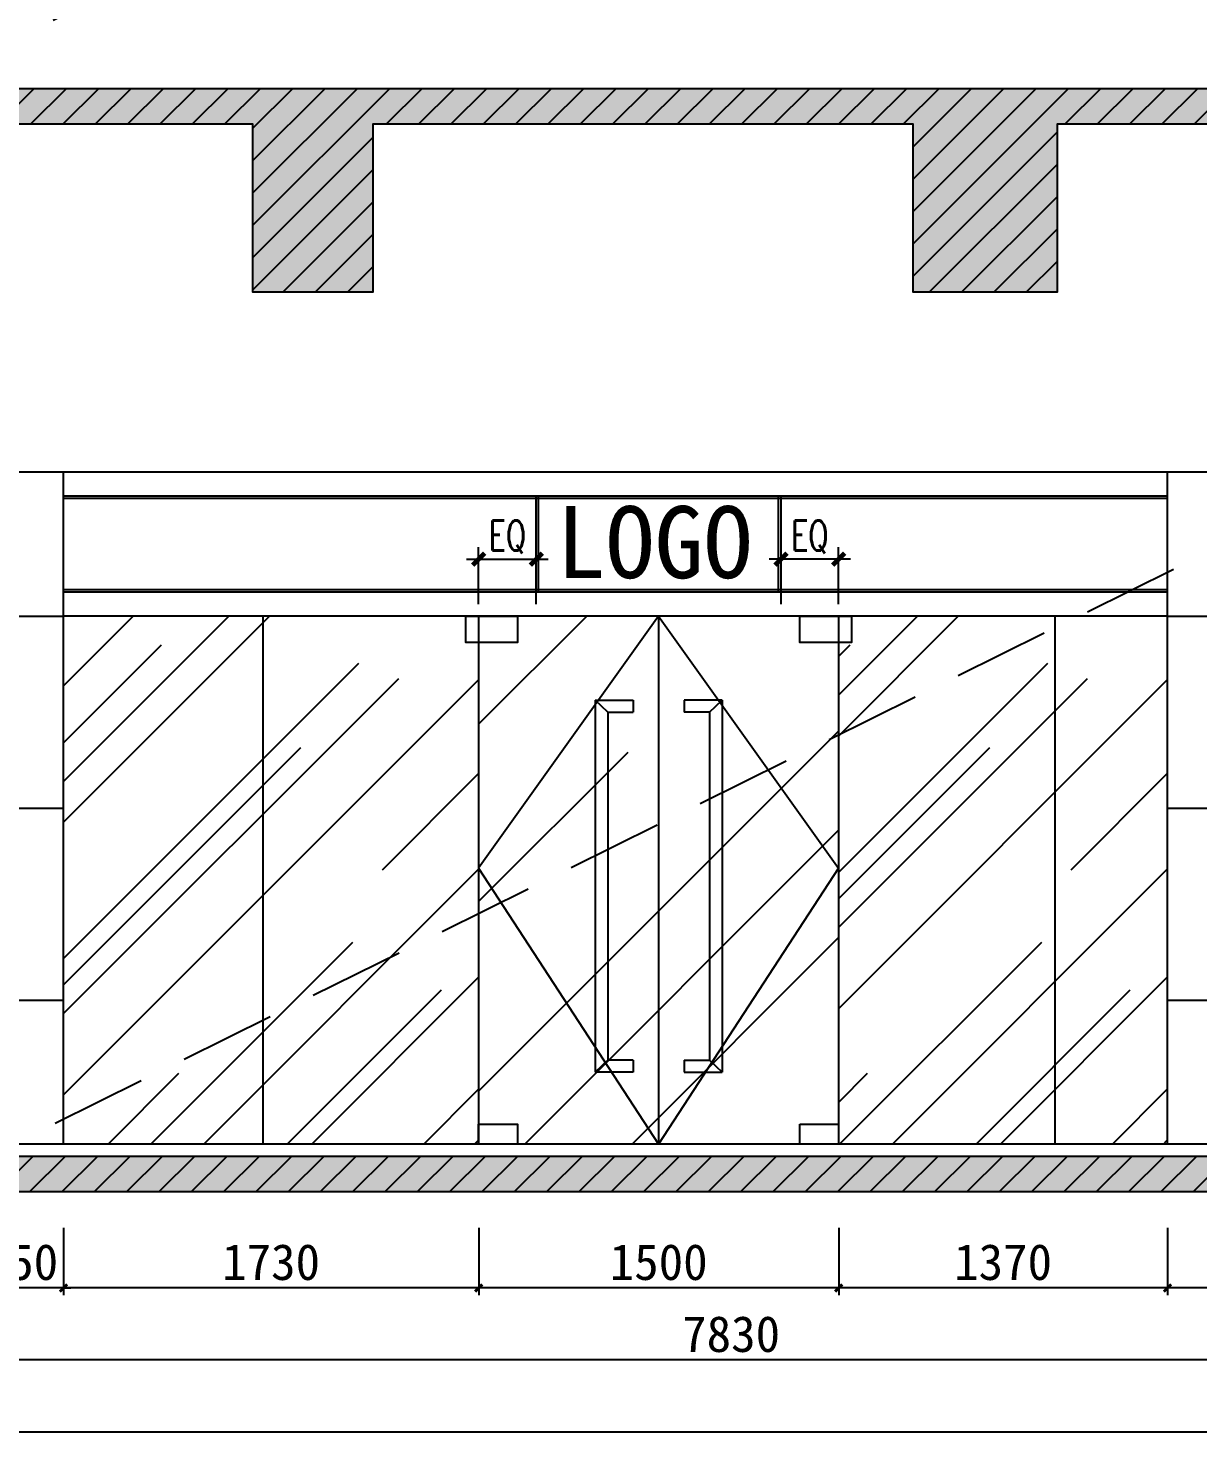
# Model space of a CAD drawing. Header units: millimetres. Extents: x 110215 to 630040, y -488650 to 141897.
# Drawn here: x 205474 to 210348, y -2965 to 2886 of the extents above; entities that cross this region are included whole.
import ezdxf
from ezdxf.xclip import XClip

# ---------------------------------------------------------------- set-up
doc = ezdxf.new("R2010")
doc.units = ezdxf.units.MM
doc.header["$LTSCALE"] = 1000
doc.header["$XCLIPFRAME"] = 0
doc.linetypes.add('_DASH', pattern=[0.6, 0.4, -0.2])
doc.layers.get('Defpoints').update_dxf_attribs({"color": 2})
for name, color, linetype in [('0-140c立面材料填充', 250, 'Continuous'), ('0-140d立面材料分隔', 146, 'Continuous'), ('0-140立面图剖切线', 4, 'Continuous')]:
    doc.layers.add(name, color=color, linetype=linetype)
doc.styles.add('TXT', font='txt.shx', dxfattribs={"width": 0.7})
doc.styles.add('繁黑体', font='simhei.ttf')
doc.styles.add('黑体', font='simhei.ttf')
doc.dimstyles.new('50', dxfattribs={"dimscale": 50, "dimtxt": 3, "dimasz": 0.6, "dimexe": 0.6, "dimexo": 0.6, "dimtad": 1, "dimdec": 0, "dimdsep": 46, "dimtxsty": '黑体', "dimblk1": 'ARCHTICK', "dimblk2": 'ARCHTICK', "dimsah": 1, "dimcen": 0, "dimdle": 1, "dimclrd": 251, "dimclre": 251, "dimclrt": 2, "dimadec": 0, "dimazin": 0, "dimtfac": 1, "dimtdec": 0, "dimtix": 1, "dimtmove": 2, "dimatfit": 3, "dimldrblk": 'DOT', "dimfxl": 0, "dimtolj": 1, "dimtzin": 0, "dimarcsym": 0})
doc.dimstyles.new('副本 1-50', dxfattribs={"dimscale": 50, "dimtxt": 2.5, "dimasz": 1, "dimexe": 1, "dimexo": 1, "dimgap": 0.6, "dimtad": 1, "dimdec": 0, "dimrnd": 5, "dimzin": 0, "dimdsep": 46, "dimtxsty": 'TXT', "dimblk": 'ARCHTICK', "dimcen": 4, "dimdle": 1, "dimclrd": 3, "dimclre": 3, "dimclrt": 3, "dimadec": 0, "dimazin": 0, "dimtfac": 1, "dimtdec": 0, "dimtix": 1, "dimtmove": 2, "dimatfit": 3, "dimldrblk": 'ARCHTICK', "dimfxl": 0, "dimtolj": 1, "dimtzin": 0, "dimarcsym": 0})

# ---------------------------------------------------------------- blocks, each defined once
blk = doc.blocks.new('_ArchTick')
at = {"color": 0, "linetype": 'ByBlock', "const_width": 0.4}
blk.add_lwpolyline([(-0.5, -0.5), (0.5, 0.5)], dxfattribs=at)
blk = doc.blocks.new('*D130')
at = {"color": 3, "lineweight": -2, "transparency": 16777216}
for p, q in [((2433331.1, 314144.9), (2433331.1, 314382.1)), ((2433571.1, 314144.9), (2433571.1, 314382.1)), ((2433621.1, 314332.1), (2433281.1, 314332.1))]:
    blk.add_line(p, q, dxfattribs=at)
at = {"layer": 'Defpoints', "color": 0, "transparency": 16777216}
for p in [(2433331.1, 314332.1), (2433331.1, 314094.9), (2433571.1, 314094.9)]:
    blk.add_point(p, dxfattribs=at)
at = {"color": 3, "lineweight": -2, "transparency": 16777216, "xscale": 50, "yscale": 50, "zscale": 50, "rotation": 180}
blk.add_blockref('_ArchTick', (2433331.1, 314332.1), dxfattribs=at)
at = {"color": 3, "lineweight": -2, "transparency": 16777216, "xscale": 50, "yscale": 50, "zscale": 50}
blk.add_blockref('_ArchTick', (2433571.1, 314332.1), dxfattribs=at)
at = {"color": 3, "transparency": 16777216, "insert": (2433451.1, 314424.6), "char_height": 125, "attachment_point": 5, "style": 'TXT'}
blk.add_mtext('\\A1;EQ', dxfattribs=at)
blk = doc.blocks.new('*D131')
at = {"color": 3, "lineweight": -2, "transparency": 16777216}
for p, q in [((2432071.1, 314144.9), (2432071.1, 314382.1)), ((2432311.1, 314144.9), (2432311.1, 314382.1)), ((2432021.1, 314332.1), (2432361.1, 314332.1))]:
    blk.add_line(p, q, dxfattribs=at)
at = {"layer": 'Defpoints', "color": 0, "transparency": 16777216}
for p in [(2432311.1, 314332.1), (2432071.1, 314094.9), (2432311.1, 314094.9)]:
    blk.add_point(p, dxfattribs=at)
at = {"color": 3, "lineweight": -2, "transparency": 16777216, "xscale": 50, "yscale": 50, "zscale": 50, "rotation": 180}
blk.add_blockref('_ArchTick', (2432071.1, 314332.1), dxfattribs=at)
at = {"color": 3, "lineweight": -2, "transparency": 16777216, "xscale": 50, "yscale": 50, "zscale": 50}
blk.add_blockref('_ArchTick', (2432311.1, 314332.1), dxfattribs=at)
at = {"color": 3, "transparency": 16777216, "insert": (2432191.1, 314424.6), "char_height": 125, "attachment_point": 5, "style": 'TXT'}
blk.add_mtext('\\A1;EQ', dxfattribs=at)
blk = doc.blocks.new('*D798')
at = {"color": 251, "lineweight": -2, "transparency": 16777216}
for p, q in [((293239.4, 7940.8), (293239.4, 7660.8)), ((294539.4, 7940.8), (294539.4, 7660.8)), ((294589.4, 7690.8), (293189.4, 7690.8))]:
    blk.add_line(p, q, dxfattribs=at)
at = {"layer": 'Defpoints', "color": 0, "transparency": 16777216}
for p in [(293239.4, 8090.8), (294539.4, 8090.8), (293239.4, 7690.8)]:
    blk.add_point(p, dxfattribs=at)
at = {"color": 251, "lineweight": -2, "transparency": 16777216, "xscale": 30, "yscale": 30, "zscale": 30, "rotation": 180}
blk.add_blockref('_ArchTick', (293239.4, 7690.8), dxfattribs=at)
at = {"color": 251, "lineweight": -2, "transparency": 16777216, "xscale": 30, "yscale": 30, "zscale": 30}
blk.add_blockref('_ArchTick', (294539.4, 7690.8), dxfattribs=at)
at = {"color": 2, "transparency": 16777216, "insert": (293889.4, 7797.9), "char_height": 150, "attachment_point": 5, "style": '黑体'}
blk.add_mtext('\\A1;1300', dxfattribs=at)
blk = doc.blocks.new('_DOT')
at = {"color": 0, "linetype": 'ByBlock'}
blk.add_line((-0.5, 0), (-1, 0), dxfattribs=at)
at = {"color": 0, "linetype": 'ByBlock', "const_width": 0.5}
blk.add_lwpolyline([(-0.25, 0, 1), (0.25, 0, 1)], format="xyb", close=True, dxfattribs=at)
blk = doc.blocks.new('*D799')
at = {"color": 251, "lineweight": -2, "transparency": 16777216}
for p, q in [((291869.4, 7940.8), (291869.4, 7660.8)), ((293239.4, 7940.8), (293239.4, 7660.8)), ((293289.4, 7690.8), (291819.4, 7690.8))]:
    blk.add_line(p, q, dxfattribs=at)
at = {"layer": 'Defpoints', "color": 0, "transparency": 16777216}
for p in [(291869.4, 8090.8), (293239.4, 8090.8), (291869.4, 7690.8)]:
    blk.add_point(p, dxfattribs=at)
at = {"color": 251, "lineweight": -2, "transparency": 16777216, "xscale": 30, "yscale": 30, "zscale": 30, "rotation": 180}
blk.add_blockref('_ArchTick', (291869.4, 7690.8), dxfattribs=at)
at = {"color": 251, "lineweight": -2, "transparency": 16777216, "xscale": 30, "yscale": 30, "zscale": 30}
blk.add_blockref('_ArchTick', (293239.4, 7690.8), dxfattribs=at)
at = {"color": 2, "transparency": 16777216, "insert": (292554.4, 7797.9), "char_height": 150, "attachment_point": 5, "style": '黑体'}
blk.add_mtext('\\A1;1370', dxfattribs=at)
blk = doc.blocks.new('*D800')
at = {"color": 251, "lineweight": -2, "transparency": 16777216}
for p, q in [((290369.4, 7940.8), (290369.4, 7660.8)), ((291869.4, 7940.8), (291869.4, 7660.8)), ((291919.4, 7690.8), (290319.4, 7690.8))]:
    blk.add_line(p, q, dxfattribs=at)
at = {"layer": 'Defpoints', "color": 0, "transparency": 16777216}
for p in [(290369.4, 8090.8), (291869.4, 8090.8), (290369.4, 7690.8)]:
    blk.add_point(p, dxfattribs=at)
at = {"color": 251, "lineweight": -2, "transparency": 16777216, "xscale": 30, "yscale": 30, "zscale": 30, "rotation": 180}
blk.add_blockref('_ArchTick', (290369.4, 7690.8), dxfattribs=at)
at = {"color": 251, "lineweight": -2, "transparency": 16777216, "xscale": 30, "yscale": 30, "zscale": 30}
blk.add_blockref('_ArchTick', (291869.4, 7690.8), dxfattribs=at)
at = {"color": 2, "transparency": 16777216, "insert": (291119.4, 7797.9), "char_height": 150, "attachment_point": 5, "style": '黑体'}
blk.add_mtext('\\A1;1500', dxfattribs=at)
blk = doc.blocks.new('*D801')
at = {"color": 251, "lineweight": -2, "transparency": 16777216}
for p, q in [((288639.4, 7940.8), (288639.4, 7660.8)), ((290369.4, 7940.8), (290369.4, 7660.8)), ((290419.4, 7690.8), (288589.4, 7690.8))]:
    blk.add_line(p, q, dxfattribs=at)
at = {"layer": 'Defpoints', "color": 0, "transparency": 16777216}
for p in [(288639.4, 8090.8), (290369.4, 8090.8), (288639.4, 7690.8)]:
    blk.add_point(p, dxfattribs=at)
at = {"color": 251, "lineweight": -2, "transparency": 16777216, "xscale": 30, "yscale": 30, "zscale": 30, "rotation": 180}
blk.add_blockref('_ArchTick', (288639.4, 7690.8), dxfattribs=at)
at = {"color": 251, "lineweight": -2, "transparency": 16777216, "xscale": 30, "yscale": 30, "zscale": 30}
blk.add_blockref('_ArchTick', (290369.4, 7690.8), dxfattribs=at)
at = {"color": 2, "transparency": 16777216, "insert": (289504.4, 7797.9), "char_height": 150, "attachment_point": 5, "style": '黑体'}
blk.add_mtext('\\A1;1730', dxfattribs=at)
blk = doc.blocks.new('*D802')
at = {"color": 251, "lineweight": -2, "transparency": 16777216}
for p, q in [((288289.4, 7940.8), (288289.4, 7660.8)), ((288639.4, 7940.8), (288639.4, 7660.8)), ((288289.4, 7690.8), (288259.4, 7690.8)), ((288639.4, 7690.8), (288289.4, 7690.8)), ((288639.4, 7690.8), (288669.4, 7690.8))]:
    blk.add_line(p, q, dxfattribs=at)
at = {"layer": 'Defpoints', "color": 0, "transparency": 16777216}
for p in [(288289.4, 8090.8), (288639.4, 8090.8), (288289.4, 7690.8)]:
    blk.add_point(p, dxfattribs=at)
at = {"color": 251, "lineweight": -2, "transparency": 16777216, "xscale": 30, "yscale": 30, "zscale": 30}
blk.add_blockref('_ArchTick', (288289.4, 7690.8), dxfattribs=at)
at = {"color": 251, "lineweight": -2, "transparency": 16777216, "xscale": 30, "yscale": 30, "zscale": 30, "rotation": 180}
blk.add_blockref('_ArchTick', (288639.4, 7690.8), dxfattribs=at)
at = {"color": 2, "transparency": 16777216, "insert": (288464.4, 7797.9), "char_height": 150, "attachment_point": 5, "style": '黑体'}
blk.add_mtext('\\A1;350', dxfattribs=at)
blk = doc.blocks.new('*D825')
at = {"color": 251, "lineweight": -2, "transparency": 16777216}
for p, q in [((287506.3, 7640.8), (287506.3, 7360.8)), ((295336.2, 7640.8), (295336.2, 7360.8)), ((295386.2, 7390.8), (287456.3, 7390.8))]:
    blk.add_line(p, q, dxfattribs=at)
at = {"layer": 'Defpoints', "color": 0, "transparency": 16777216}
for p in [(287506.3, 7690.8), (295336.2, 7722.1), (287506.3, 7390.8)]:
    blk.add_point(p, dxfattribs=at)
at = {"color": 251, "lineweight": -2, "transparency": 16777216, "xscale": 30, "yscale": 30, "zscale": 30, "rotation": 180}
blk.add_blockref('_ArchTick', (287506.3, 7390.8), dxfattribs=at)
at = {"color": 251, "lineweight": -2, "transparency": 16777216, "xscale": 30, "yscale": 30, "zscale": 30}
blk.add_blockref('_ArchTick', (295336.2, 7390.8), dxfattribs=at)
at = {"color": 2, "transparency": 16777216, "insert": (291421.3, 7497.9), "char_height": 150, "attachment_point": 5, "style": '黑体'}
blk.add_mtext('\\A1;7830', dxfattribs=at)
blk = doc.blocks.new('*D828')
at = {"color": 251, "lineweight": -2, "transparency": 16777216}
for p, q in [((269244.4, 7340.8), (269244.4, 7060.8)), ((351969.4, 7340.8), (351969.4, 7060.8)), ((269194.4, 7090.8), (352019.4, 7090.8))]:
    blk.add_line(p, q, dxfattribs=at)
at = {"layer": 'Defpoints', "color": 0, "transparency": 16777216}
for p in [(269244.4, 7390.8), (351969.4, 7390.8), (351969.4, 7090.8)]:
    blk.add_point(p, dxfattribs=at)
at = {"color": 251, "lineweight": -2, "transparency": 16777216, "xscale": 30, "yscale": 30, "zscale": 30, "rotation": 180}
blk.add_blockref('_ArchTick', (269244.4, 7090.8), dxfattribs=at)
at = {"color": 251, "lineweight": -2, "transparency": 16777216, "xscale": 30, "yscale": 30, "zscale": 30}
blk.add_blockref('_ArchTick', (351969.4, 7090.8), dxfattribs=at)
at = {"color": 2, "transparency": 16777216, "insert": (310606.9, 7197.1), "char_height": 150, "attachment_point": 5, "style": '黑体'}
blk.add_mtext('\\A1;82725', dxfattribs=at)
blk = doc.blocks.new('kjlkj')
at = {"layer": '0-140c立面材料填充'}
h = blk.add_hatch(dxfattribs=at)
h.set_pattern_fill('AR-RROOF', color=256, scale=50, angle=45, style=0)
h.set_pattern_definition([(45, (2419215.6, 311894.9), (1077.63, 2873.68), [19050, -2540, 6350, -1270]), (45, (2419961, 313538.3), (-2092.4, 296.35), [3810, -419.1, 7620, -952.5]), (45, (2418901.25, 313107.2), (4068.056, 5271.41), [10160, -1778, 5080, -1270])])
h.paths.add_polyline_path([(2433571.1, 314094.9), (2432071.1, 314094.9), (2432071.1, 311894.9), (2433571.1, 311894.9)])
at = {"color": 8}
for p, q in [((2432311.1, 314194.9), (2432311.1, 314594.9)), ((2432321.1, 314194.9), (2432321.1, 314594.9)), ((2433321.1, 314194.9), (2433321.1, 314594.9)), ((2433331.1, 314194.9), (2433331.1, 314594.9))]:
    blk.add_line(p, q, dxfattribs=at)
for points in [[(2432821.1, 314094.9), (2432071.1, 313044.9), (2432821.1, 311894.9)], [(2432821.1, 314094.9), (2433571.1, 313044.9), (2432821.1, 311894.9)]]:
    blk.add_lwpolyline(points, dxfattribs=at)
at = {"layer": '0-140d立面材料分隔'}
for p, q in [((2432071.1, 314094.9), (2432071.1, 311894.9)), ((2432821.1, 314094.9), (2432821.1, 311894.9)), ((2433571.1, 314094.9), (2433571.1, 311894.9))]:
    blk.add_line(p, q, dxfattribs=at)
at = {"layer": '0-140d立面材料分隔', "color": 1}
for p, q in [((2432609.7, 313694.9, -219.5), (2432556.9, 313744.9, -219.5)), ((2432556.9, 313744.9, -219.5), (2432556.9, 312194.9)), ((2432556.9, 313744.9, -219.5), (2432715.4, 313744.9, -219.5)), ((2432715.4, 313744.9, -219.5), (2432715.4, 313694.9, -219.5)), ((2432926.8, 313744.9, -219.5), (2432926.8, 313694.9, -219.5)), ((2433085.4, 313744.9, -219.5), (2432926.8, 313744.9, -219.5)), ((2433032.5, 313694.9, -219.5), (2433085.4, 313744.9, -219.5)), ((2433085.4, 313744.9, -219.5), (2433085.4, 312194.9)), ((2432609.7, 313694.9, -219.5), (2432609.7, 312244.9)), ((2432609.7, 313694.9, -219.5), (2432715.4, 313694.9, -219.5)), ((2433032.5, 313694.9, -219.5), (2432926.8, 313694.9, -219.5)), ((2433032.5, 313694.9, -219.5), (2433032.5, 312244.9)), ((2432609.7, 312244.9), (2432556.9, 312194.9)), ((2432715.4, 312194.9), (2432556.9, 312194.9)), ((2432715.4, 312244.9), (2432609.7, 312244.9)), ((2432715.4, 312244.9), (2432715.4, 312194.9)), ((2432926.8, 312244.9), (2433032.5, 312244.9)), ((2432926.8, 312244.9), (2432926.8, 312194.9)), ((2432926.8, 312194.9), (2433085.4, 312194.9)), ((2433032.5, 312244.9), (2433085.4, 312194.9))]:
    blk.add_line(p, q, dxfattribs=at)
for points in [[(2432018.3, 314094.9), (2432233.1, 314094.9), (2432233.1, 313984.9), (2432018.3, 313984.9)], [(2433409.2, 314094.9), (2433624, 314094.9), (2433624, 313984.9), (2433409.2, 313984.9)], [(2432071.1, 311978.2), (2432233.1, 311978.2), (2432233.1, 311894.9), (2432071.1, 311894.9)], [(2433409.2, 311978.2), (2433571.1, 311978.2), (2433571.1, 311894.9), (2433409.2, 311894.9)]]:
    blk.add_lwpolyline(points, close=True, dxfattribs=at)
at = {"color": 1, "style": '繁黑体'}
blk.add_text('LOGO', height=300, dxfattribs=at).set_placement((2432396, 314253.3, -219.5))
at = {"color": 8}
dim = blk.add_linear_dim(base=(2432311.1, 314332.1), p1=(2432071.1, 314094.9), p2=(2432311.1, 314094.9), text='EQ', dimstyle='副本 1-50', dxfattribs=at)
dim.commit()
dim.dimension.update_dxf_attribs({"geometry": '*D131', "text_midpoint": (2432191.1, 314424.6)})
dim = blk.add_linear_dim(base=(2433331.1, 314332.1), p1=(2433571.1, 314094.9), p2=(2433331.1, 314094.9), angle=180, text='EQ', dimstyle='副本 1-50', dxfattribs=at)
dim.commit()
dim.dimension.update_dxf_attribs({"geometry": '*D130', "text_midpoint": (2433451.1, 314424.6)})
blk = doc.blocks.new('dvdfsdfs')
h = blk.add_hatch()
h.set_pattern_fill('ANSI31', color=250, scale=30)
h.paths.add_polyline_path([(269244.4, 8240.8), (351969.4, 8240.8), (351969.4, 8090.8), (269244.4, 8090.8)])
h.paths.add_polyline_path([(351969.4, 12690.4), (351969.4, 11840.4), (351369.4, 11840.4), (351369.4, 12540.4), (348969.4, 12540.4), (348969.4, 11840.4), (348469.4, 11840.4), (348469.4, 12540.4), (345044.4, 12540.4), (345044.4, 11840.4), (344444.4, 11840.4), (344444.4, 12540.4), (342914.4, 12540.4), (342914.4, 11840.4), (342314.4, 11840.4), (342314.4, 12540.4), (339414.4, 12540.4), (339414.4, 11840.4), (338914.4, 11840.4), (338914.4, 12540.4), (337814.4, 12540.4), (337814.4, 11840.4), (337214.4, 11840.4), (337214.4, 12540.4), (334680, 12540.4), (334680, 11840.4), (334080, 11840.4), (334080, 12540.4), (331929.9, 12540.4), (331929.9, 11840.4), (331429.9, 11840.4), (331429.9, 12540.4), (329129.9, 12540.4), (329129.9, 11840.4), (328629.9, 11840.4), (328629.9, 12540.4), (326379.9, 12540.4), (326379.9, 11840.4), (325779.9, 11840.4), (325779.9, 12540.4), (323329.9, 12540.4), (323329.9, 11840.4), (322829.9, 11840.4), (322829.9, 12540.4), (320329.9, 12540.4), (320329.9, 11840.4), (319829.9, 11840.4), (319829.9, 12540.4), (317681.3, 12540.4), (317681.3, 11840.4), (317081.3, 11840.4), (317081.3, 12540.4), (315231.3, 12540.4), (315231.3, 11840.4), (314695.9, 11840.4), (314695.9, 12540.4), (313897.8, 12540.4), (313897.8, 11840.4), (313318.8, 11840.4), (313318.8, 12540.4), (311318, 12540.4), (311318, 11840.4), (310691.4, 11840.4), (310691.4, 12540.4), (308229.9, 12540.4), (308229.9, 11840.4), (307729.9, 11840.4), (307729.9, 12540.4), (305779.9, 12540.4), (305779.9, 11840.4), (305179.9, 11840.4), (305179.9, 12540.4), (303430.8, 12540.4), (303430.8, 11840.4), (302930.8, 11840.4), (302930.8, 12540.4), (301180.2, 12540.4), (301180.2, 11840.4), (300580.2, 11840.4), (300580.2, 12540.4), (298430.1, 12540.4), (298430.1, 11840.4), (297830.1, 11840.4), (297830.1, 12540.4), (295530.1, 12540.4), (295530.1, 11840.4), (294930.1, 11840.4), (294930.1, 12540.4), (292779.9, 12540.4), (292779.9, 11840.4), (292179.9, 11840.4), (292179.9, 12540.4), (289928.9, 12540.4), (289928.9, 11840.4), (289428.9, 11840.4), (289428.9, 12540.4), (287128.9, 12540.4), (287128.9, 11840.4), (286628.9, 11840.4), (286628.9, 12540.4), (284355.7, 12540.4), (284355.7, 11840.4), (283756.6, 11840.4), (283756.6, 12540.4), (281529.9, 12540.4), (281529.9, 11840.4), (281029.9, 11840.4), (281029.9, 12540.4), (278729.9, 12540.4), (278729.9, 11840.4), (278229.9, 11840.4), (278229.9, 12540.4), (269843.9, 12540.4), (269843.9, 11840.4), (269244.4, 11840.4), (269244.4, 12690.4)])
at = {"layer": '0-140c立面材料填充'}
h = blk.add_hatch(dxfattribs=at)
h.set_pattern_fill('AR-CONC', color=256)
h.paths.add_polyline_path([(351969.4, 12690.4), (351969.4, 11840.4), (351369.4, 11840.4), (351369.4, 12540.4), (348969.4, 12540.4), (348969.4, 11840.4), (348469.4, 11840.4), (348469.4, 12540.4), (345044.4, 12540.4), (345044.4, 11840.4), (344444.4, 11840.4), (344444.4, 12540.4), (342914.4, 12540.4), (342914.4, 11840.4), (342314.4, 11840.4), (342314.4, 12540.4), (339414.4, 12540.4), (339414.4, 11840.4), (338914.4, 11840.4), (338914.4, 12540.4), (337814.4, 12540.4), (337814.4, 11840.4), (337214.4, 11840.4), (337214.4, 12540.4), (334680, 12540.4), (334680, 11840.4), (334080, 11840.4), (334080, 12540.4), (331929.9, 12540.4), (331929.9, 11840.4), (331429.9, 11840.4), (331429.9, 12540.4), (329129.9, 12540.4), (329129.9, 11840.4), (328629.9, 11840.4), (328629.9, 12540.4), (326379.9, 12540.4), (326379.9, 11840.4), (325779.9, 11840.4), (325779.9, 12540.4), (323329.9, 12540.4), (323329.9, 11840.4), (322829.9, 11840.4), (322829.9, 12540.4), (320329.9, 12540.4), (320329.9, 11840.4), (319829.9, 11840.4), (319829.9, 12540.4), (317681.3, 12540.4), (317681.3, 11840.4), (317081.3, 11840.4), (317081.3, 12540.4), (315231.3, 12540.4), (315231.3, 11840.4), (314695.9, 11840.4), (314695.9, 12540.4), (313897.8, 12540.4), (313897.8, 11840.4), (313318.8, 11840.4), (313318.8, 12540.4), (311318, 12540.4), (311318, 11840.4), (310691.4, 11840.4), (310691.4, 12540.4), (308229.9, 12540.4), (308229.9, 11840.4), (307729.9, 11840.4), (307729.9, 12540.4), (305779.9, 12540.4), (305779.9, 11840.4), (305179.9, 11840.4), (305179.9, 12540.4), (303430.8, 12540.4), (303430.8, 11840.4), (302930.8, 11840.4), (302930.8, 12540.4), (301180.2, 12540.4), (301180.2, 11840.4), (300580.2, 11840.4), (300580.2, 12540.4), (298430.1, 12540.4), (298430.1, 11840.4), (297830.1, 11840.4), (297830.1, 12540.4), (295530.1, 12540.4), (295530.1, 11840.4), (294930.1, 11840.4), (294930.1, 12540.4), (292779.9, 12540.4), (292779.9, 11840.4), (292179.9, 11840.4), (292179.9, 12540.4), (289928.9, 12540.4), (289928.9, 11840.4), (289428.9, 11840.4), (289428.9, 12540.4), (287128.9, 12540.4), (287128.9, 11840.4), (286628.9, 11840.4), (286628.9, 12540.4), (284355.7, 12540.4), (284355.7, 11840.4), (283756.6, 11840.4), (283756.6, 12540.4), (281529.9, 12540.4), (281529.9, 11840.4), (281029.9, 11840.4), (281029.9, 12540.4), (278729.9, 12540.4), (278729.9, 11840.4), (278229.9, 11840.4), (278229.9, 12540.4), (269843.9, 12540.4), (269843.9, 11840.4), (269244.4, 11840.4), (269244.4, 12690.4)])
h = blk.add_hatch(dxfattribs=at)
h.set_pattern_fill('AR-RROOF', color=251, scale=600, angle=45)
h.set_pattern_definition([(45, (293159.3, 94921.34), (509.117, 1357.645), [9000, -1200, 3000, -600]), (45, (293511.4, 95697.74), (-988.535, 140.007), [1800, -198, 3600, -450]), (45, (293010.8, 95494.1), (1921.9162, 2490.43), [4800, -840, 2400, -600])])
h.paths.add_polyline_path([(288639.4, 10490.8), (288639.4, 8290.8), (290367.4, 8290.8), (290367.4, 10490.8)])
h = blk.add_hatch(dxfattribs=at)
h.set_pattern_fill('AR-RROOF', color=251, scale=600, angle=45)
h.set_pattern_definition([(45, (296029.3, 94921.34), (509.117, 1357.645), [9000, -1200, 3000, -600]), (45, (296381.4, 95697.74), (-988.535, 140.007), [1800, -198, 3600, -450]), (45, (295880.8, 95494.1), (1921.9162, 2490.43), [4800, -840, 2400, -600])])
h.paths.add_polyline_path([(291869.4, 10490.8), (291869.4, 8290.8), (293237.4, 8290.8), (293237.4, 10490.8)])
h = blk.add_hatch(dxfattribs=at)
h.set_pattern_fill('AR-CONC', color=256)
h.paths.add_polyline_path([(269244.4, 8240.8), (351969.4, 8240.8), (351969.4, 8090.8), (269244.4, 8090.8)])
for points in [[(310691.4, 12540.4), (308229.9, 12540.4), (308229.9, 11840.4), (307729.9, 11840.4), (307729.9, 12540.4), (305779.9, 12540.4), (305779.9, 11840.4), (305179.9, 11840.4), (305179.9, 12540.4), (303430.8, 12540.4), (303430.8, 11840.4), (302930.8, 11840.4), (302930.8, 12540.4), (301180.2, 12540.4), (301180.2, 11840.4), (300580.2, 11840.4), (300580.2, 12540.4), (298430.1, 12540.4), (298430.1, 11840.4), (297830.1, 11840.4), (297830.1, 12540.4), (295530.1, 12540.4), (295530.1, 11840.4), (294930.1, 11840.4), (294930.1, 12540.4), (292779.9, 12540.4), (292779.9, 11840.4), (292179.9, 11840.4), (292179.9, 12540.4), (289928.9, 12540.4), (289928.9, 11840.4), (289428.9, 11840.4), (289428.9, 12540.4), (287128.9, 12540.4), (287128.9, 11840.4), (286628.9, 11840.4), (286628.9, 12540.4), (284355.7, 12540.4)], [(269244.4, 12690.4), (351969.4, 12690.4)]]:
    blk.add_lwpolyline(points)
blk.add_lwpolyline([(269244.4, 8240.8), (351969.4, 8240.8), (351969.4, 8090.8), (269244.4, 8090.8)], close=True)
at = {"layer": '0-140c立面材料填充', "color": 251}
for p, q in [((288289.4, 10490.8), (288639.4, 10490.8)), ((289469.4, 10490.8), (289469.4, 8290.8)), ((292769.4, 10490.8), (292769.4, 8290.8)), ((293239.4, 10490.8), (294539.4, 10490.8)), ((288289.4, 9690.8), (288639.4, 9690.8)), ((293239.4, 9690.8), (294539.4, 9690.8)), ((288289.4, 8890.8), (288639.4, 8890.8)), ((293239.4, 8890.8), (294539.4, 8890.8))]:
    blk.add_line(p, q, dxfattribs=at)
at = {"layer": '0-140d立面材料分隔'}
for p, q in [((288639.4, 8290.8), (288639.4, 11090.8)), ((293239.4, 8290.8), (293239.4, 11090.8)), ((293239.4, 10990.8), (288639.4, 10990.8)), ((293239.4, 10980.8), (288639.4, 10980.8)), ((293239.4, 10600.8), (288639.4, 10600.8)), ((293239.4, 10590.8), (288639.4, 10590.8)), ((293239.4, 10490.8), (288639.4, 10490.8))]:
    blk.add_line(p, q, dxfattribs=at)
at = {"layer": '0-140立面图剖切线'}
for p, q in [((352069.4, 11090.8), (269244.4, 11090.8)), ((351969.4, 8290.8), (269244.4, 8290.8))]:
    blk.add_line(p, q, dxfattribs=at)
at = {"color": 8}
blk.add_blockref('kjlkj', (-2141701.8, -303604.1), dxfattribs=at)
for base, p1, p2, picture, middle in [((288289.4, 7690.8), (288639.4, 8090.8), (288289.4, 8090.8), '*D802', (288464.4, 7797.9)), ((288639.4, 7690.8), (290369.4, 8090.8), (288639.4, 8090.8), '*D801', (289504.4, 7797.9)), ((290369.4, 7690.8), (291869.4, 8090.8), (290369.4, 8090.8), '*D800', (291119.4, 7797.9)), ((291869.4, 7690.8), (293239.4, 8090.8), (291869.4, 8090.8), '*D799', (292554.4, 7797.9)), ((293239.4, 7690.8), (294539.4, 8090.8), (293239.4, 8090.8), '*D798', (293889.4, 7797.9)), ((287506.3, 7390.8), (295336.2, 7722.1), (287506.3, 7690.8), '*D825', (291421.3, 7497.9)), ((351969.4, 7090.8), (269244.4, 7390.8), (351969.4, 7390.8), '*D828', (310606.9, 7197.1))]:
    dim = blk.add_linear_dim(base=base, p1=p1, p2=p2, dimstyle='50', override={"dimfxl": 5, "dimarcsym": 1})
    dim.commit()
    dim.dimension.update_dxf_attribs({"geometry": picture, "text_midpoint": middle})

msp = doc.modelspace()

# ---------------------------------------------------------------- linework, layer by layer
at = {"color": 251, "linetype": '_DASH'}
for p, q in [((225288, 12690.4), (205006.8, 2634.8)), ((225298.1, 8090.8), (205010.9, -1964.7))]:
    msp.add_line(p, q, dxfattribs=at)

# ---------------------------------------------------------------- block references
ref = msp.add_blockref('dvdfsdfs', (-83018.2, -10055.6))
XClip(ref).set_block_clipping_path([(288024.3682720694, 6094.4817562175), (307185.7998161536, 15350.053184789)])
ref = msp.add_blockref('dvdfsdfs', (-95607.3, -10055.6))
XClip(ref).set_block_clipping_path([(329370.5288768476, 6094.4817562175), (353549.5805330921, 15350.053184789)])

doc.saveas('drawing.dxf')
